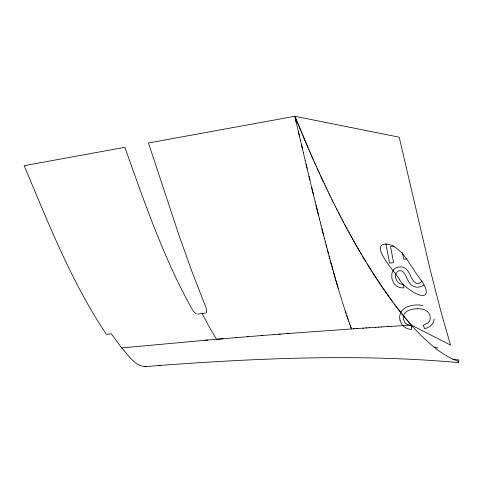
<?xml version="1.0" encoding="UTF-8"?>
<svg xmlns="http://www.w3.org/2000/svg" width="483" height="483" viewBox="0 0 483 483"><rect width="100%" height="100%" fill="white"/><g stroke="black" fill="none" stroke-linecap="round" stroke-linejoin="round"><path stroke-width="0.72" d="M434.145 318.991L433.951 320.446A12.8 10.578 4.2 0 1 432.074 324.347A12.612 10.421 4.2 0 1 430.637 325.814L428.349 327.365L424.871 328.814L423.132 325.325L427.902 322.946A8.652 7.154 4.2 0 0 428.922 321.865M458.669 362.365L458.85 359.926L452.686 359.304M421.979 281.42L420.24 282.869A4.794 4.081 2.9 0 1 418.815 283.34L417.27 283.412A4.323 3.677 2.9 0 1 415.845 283.074C410.188 279.723 410.604 271.12 404.639 267.926A7.595 6.514 4.6 0 0 400.938 266.87L398.596 267.021A8.483 7.275 4.7 0 0 396.253 267.781L394.689 268.747A8.277 7.094 4.7 0 0 393.385 270.027L391.876 273.432L391.785 277.508A21.602 18.457 3.3 0 0 392.281 279.772L394.176 283.72L396.603 286.093A8.99 7.674 4.7 0 0 398.397 287.053L399.043 287.294A9.962 8.501 4.6 0 0 401.059 287.777L403.915 287.868L403.559 284.209C396.917 285.35 392.721 275.304 397.757 271.313A4.142 3.55 4.7 0 1 399.109 270.77L400.92 270.697A3.713 3.188 4.7 0 1 402.104 271.048C407.109 274.712 406.97 282.627 412.585 285.876A8.012 6.816 3 0 0 413.702 286.443A8.151 6.937 3 0 0 416.092 287.089L417.372 287.174A9.871 8.41 2.9 0 0 419.371 287.011A9.074 7.728 3 0 0 421.864 286.232L423.567 285.224A9.521 8.108 3 0 0 424.086 284.813M146.126 366.349C135.433 367.406 128.309 354.782 121.662 347.965M205.577 313.02L197.782 314.101M394.056 246.082L390.524 246.529L393.573 262.649L389.594 263.126L385.881 243.782M407.03 258.81L403.673 259.214L402.466 252.567M144.64 366.718L160.35 365.365L158.49 365.528C258.26 358.187 358.736 353.659 458.554 362.582M207.829 340.038L121.638 347.929L111.338 333.795L106.387 334.308C71.387 282.193 48.493 223.224 24.15 165.699L124.856 147.303C144.556 202.401 163.592 258.32 192.312 309.531C193.357 311.13 194.51 312.803 196.219 313.763M205.209 340.261L236.869 337.581M217.41 339.217L223.557 338.692M235.952 337.659L248.473 336.633M247.145 336.736L262.728 335.486M261.122 335.613L273.903 334.604M278.51 334.248L289.136 333.433M273.227 334.659L280.339 334.103M286.811 333.608L354.468 328.73M362.908 328.168L366.609 327.921M356.732 328.579L363.56 328.12M353.653 328.784L357.492 328.531M375.357 327.347L378.877 327.118M369.115 327.758L375.798 327.317M366.011 327.957L369.664 327.722M387.946 326.544L391.278 326.333M381.636 326.943L388.169 326.526M378.491 327.148L381.968 326.925M391.109 326.345L411.341 325.101L450.53 345.049L441.257 312.845L430.377 270.528L399.193 137.196L294.944 116.264L295.795 118.371M411.111 325.113C424.551 339.368 439.216 354.317 458.144 361.218M417.457 308.758L416.455 308.794A27.006 22.109 4.9 0 0 414.897 308.915A19.948 16.404 4.8 0 0 408.709 310.436L408.352 310.587A9.835 8.139 5 0 0 404.374 313.926A9.328 7.722 5 0 0 403.546 316.117L403.51 319.009L404.458 321.859A7.861 6.502 5.2 0 0 406.058 323.773M386.955 244.084C367.207 243.335 397.382 274.35 399.701 279.874M387.076 244.084C392.643 244.537 397.153 248.522 401.041 252.192C406.161 257.204 409.512 263.646 413.605 269.442C417.39 275.992 423.03 281.547 425.831 288.665C429.785 304.839 404.114 288.321 399.743 279.935M437.96 347.941L434.139 347.18M411.262 325.017L410.87 324.57M410.894 324.594L410.598 324.256M410.791 324.479L409.783 323.326M410.145 323.743L404.959 317.639M409.155 322.608L405.654 318.472M404.682 317.301L402.375 314.475M405.002 317.693L402.043 314.059M402.091 314.113L397.998 308.921M401.047 312.809L398.68 309.802M398.409 309.452L397.654 308.474M397.66 308.486L396.531 307.013M397.31 308.027L394.188 303.904M396.277 306.675L394.539 304.375M394.255 303.994L392.329 301.398M392.782 302.014L390.288 298.603M392.069 301.048L390.65 299.098M389.932 298.108L390.385 298.736M389.992 298.192L388.423 296.001M389.207 297.105L389.6 297.649M388.851 296.604L385.947 292.499M388.133 295.596L387.04 294.056M386.835 293.767L385.585 291.98M385.217 291.454L385.639 292.058M385.241 291.484L381.516 286.063M384.48 290.392L382.258 287.162M382.011 286.793L381.141 285.507M380.767 284.952L381.196 285.586M380.785 284.982L379.547 283.141M380.012 283.835L376.963 279.24M379.258 282.7L377.73 280.406M377.465 280.001L376.577 278.655M376.191 278.063L376.625 278.727M375.804 277.471L374.935 276.125M376.203 278.081L375.357 276.783M375.031 276.276L373.226 273.475M374.253 275.069L374.639 275.672M373.655 274.145L374.084 274.809M372.683 272.623L373.075 273.239M373.468 273.855L372.284 272.007M371.892 271.386L372.363 272.128M216.565 339.289L209.489 327.408L202.105 313.503M369.761 268.005L371.934 271.446M370.63 269.393L371.065 270.082M370.304 268.868L369.32 267.304M368.885 266.598L369.501 267.588M368.3 265.65L368.698 266.302M369.103 266.948L367.895 264.998M367.08 263.688L367.563 264.461M367.491 264.346L368.004 265.179M367.116 263.742L365.782 261.563M365.335 260.832L365.86 261.689M364.888 260.089L365.45 261.019M364.629 259.667L363.083 257.095M365.039 260.343L363.536 257.85M362.558 256.225L363.391 257.608M362.63 256.334L361.26 254.034M361.725 254.819L360.801 253.261M360.342 252.476L360.886 253.406M359.624 251.251L360.469 252.694M359.418 250.9L358.489 249.306M359.877 251.691L357.492 247.592M357.921 248.328L358.35 249.065M356.611 246.058L357.082 246.879M357.064 246.849L357.553 247.694M356.14 245.237L356.635 246.101M355.669 244.41L356.2 245.346M354.902 243.064L355.337 243.83M355.772 244.591L353.151 239.966M354.25 241.917L354.721 242.75M353.586 240.745L354.027 241.524M352.367 238.566L353.308 240.244M351.823 237.594L352.705 239.182M351.376 236.797L351.896 237.727M350.03 234.358L350.96 236.042M351.425 236.881L350.483 235.185M349.565 233.512L350.036 234.37M348.641 231.822L349.137 232.734M349.1 232.667L349.589 233.555M348.183 230.977L348.69 231.906M347.724 230.137L348.237 231.079M346.806 228.447L347.784 230.252M346.353 227.596L346.879 228.58M345.52 226.05L345.973 226.895M346.426 227.734L344.989 225.06M344.536 224.209L345.067 225.199M344.614 224.347L343.19 221.661M343.709 222.645L342.296 219.964M341.849 219.113L342.356 220.079M340.962 217.41L341.904 219.222M340.515 216.553L341.01 217.507M339.634 214.85L340.117 215.786M340.074 215.702L340.563 216.644M339.193 213.993L339.676 214.923M338.317 212.285L339.229 214.066M338.788 213.202L337.442 210.57M337.001 209.713L337.466 210.618M336.566 208.855L337.025 209.755M336.585 208.885L335.268 206.271M335.274 206.289L333.542 202.824M333.542 202.824L332.678 201.079M332.25 200.21L332.684 201.097M331.827 199.364L330.958 197.589M331.815 199.34L332.256 200.228M330.106 195.838L330.976 197.632M329.255 194.088L329.708 195.023M329.678 194.963L330.13 195.893M328.826 193.212L329.279 194.148M327.981 191.455L328.863 193.278M327.136 189.692L328.017 191.534M326.291 187.929L327.178 189.783M325.868 187.048L326.339 188.032M325.029 185.279L325.922 187.15M324.196 183.504L325.089 185.394M324.256 183.637L322.529 179.948M323.012 180.986L323.429 181.874M321.775 178.33L322.602 180.105M320.954 176.561L322.113 179.06M320.458 175.486L321.286 177.273M319.631 173.693L320.543 175.667M319.221 172.793L319.722 173.892M318.81 171.894L319.317 172.999M318.907 172.105L317.174 168.295M317.687 169.424L318.092 170.318M316.353 166.484L317.277 168.525M315.538 164.673L316.468 166.732M315.133 163.767L315.659 164.932M314.729 162.862L315.254 164.033M313.92 161.038L314.85 163.133M314.041 161.322L312.036 156.788M312.706 158.303L313.105 159.215M311.638 155.882L312.302 157.392M311.233 154.971L311.897 156.474M310.69 153.727L311.493 155.556M310.285 152.803L310.835 154.059M310.436 153.147L308.685 149.12M309.488 150.962L309.887 151.885M308.842 149.482L305.28 141.187M307.653 146.729L308.051 147.647M306.862 144.882L307.26 145.806M305.896 142.624L306.294 143.554M304.888 140.257L305.498 141.694M304.495 139.327L305.099 140.758M304.103 138.398L304.707 139.828M303.704 137.468L304.308 138.893M303.91 137.957L302.135 133.737M302.919 135.602L303.312 136.538M302.334 134.202L300.571 129.987M301.151 131.37L301.543 132.318M300.178 129.046L300.758 130.428M299.792 128.104L300.36 129.48M299.182 126.637L299.967 128.532M299.4 127.162L297.842 123.376M298.234 124.324L298.621 125.272M458.421 362.395L458.156 361.284M298.005 123.781L296.369 119.772M297.117 121.607L297.48 122.489M295.668 118.045L296.393 119.826M294.944 116.264L295.306 117.158M351.352 328.585L351.449 328.935M351.219 328.235L351.322 328.585M351.189 328.235L350.833 327.172M351.063 327.885L350.706 326.816M350.676 326.816L350.284 325.741M350.314 325.741L349.897 324.654M349.927 324.654L349.505 323.562M349.378 323.193L349.535 323.562M348.702 321.273L349.408 323.193M346.655 315.296L348.732 321.273M348.056 319.317L345.279 311.137M346.003 313.238L345.309 311.137A351.66 51.162 81.2 0 1 338.281 288.568L337.611 286.425M338.088 288.037L338.251 288.574M337.333 285.356L337.569 286.165M337.804 286.974L335.854 280.394M336.814 283.702L337.134 284.795M336.331 282.054L336.651 283.153M335.661 279.615L336.138 281.269M335.419 278.782L329.696 258.369M335.691 279.832L333.306 271.452M332.908 269.9L331.863 266.163M330.903 262.794L331.507 264.986M330.3 260.452L330.819 262.366M329.092 256.129L329.774 258.526M329.249 256.582L327.269 249.313M327.879 251.601L328.482 253.871M327.667 250.695L325.222 241.566M326.049 244.694L326.659 247.012M321.08 225.476L324.437 238.403M324.401 238.403L325.258 241.56M323.61 235.215L321.95 228.749M400.009 320.344L401.488 323.936A12.256 10.137 5.1 0 0 407.616 328.694L411.413 329.623L411.757 326.007L406.577 324.159A7.148 5.917 5.2 0 1 406.064 323.767M319.402 218.853L320.277 222.18M320.241 222.18L321.11 225.476M319.438 218.853L315.176 201.876M318.599 215.503L316.063 205.317M315.212 201.876L311.704 187.664M313.509 194.933L308.921 176.144M309.887 180.014L305.153 160.374M306.137 164.353L307.079 168.313M305.19 160.374L303.252 152.338M300.372 140.13L303.282 152.338M301.368 144.218L302.328 148.287M299.442 136.019L295.336 118.45M300.408 140.13L298.44 131.901M296.302 122.767L294.829 116.282L148.462 142.992L178.813 234.756L191.872 271.325L206.012 307.659L206.742 310.448L206.591 312.272A2.029 1.304 14.3 0 1 206.289 312.706M428.928 321.865A9.08 7.511 4.2 0 0 430.232 318.671L430.256 317.228A12.208 10.095 4.5 0 0 430.099 316.16A11 9.099 4.4 0 0 427.793 311.921A8.875 7.342 4.2 0 0 424.436 309.766L422.48 309.192A18.426 15.166 4.7 0 0 417.457 308.776M400.033 320.338A16.941 14.013 4.6 0 1 400.558 312.984A13.663 11.314 4.9 0 1 404.669 308.239A16.555 13.687 4.8 0 1 408.401 306.385L412.959 305.268A26.028 21.385 4.8 0 1 414.825 305.057A22.828 18.795 4.7 0 1 422.879 305.516"/></g></svg>
